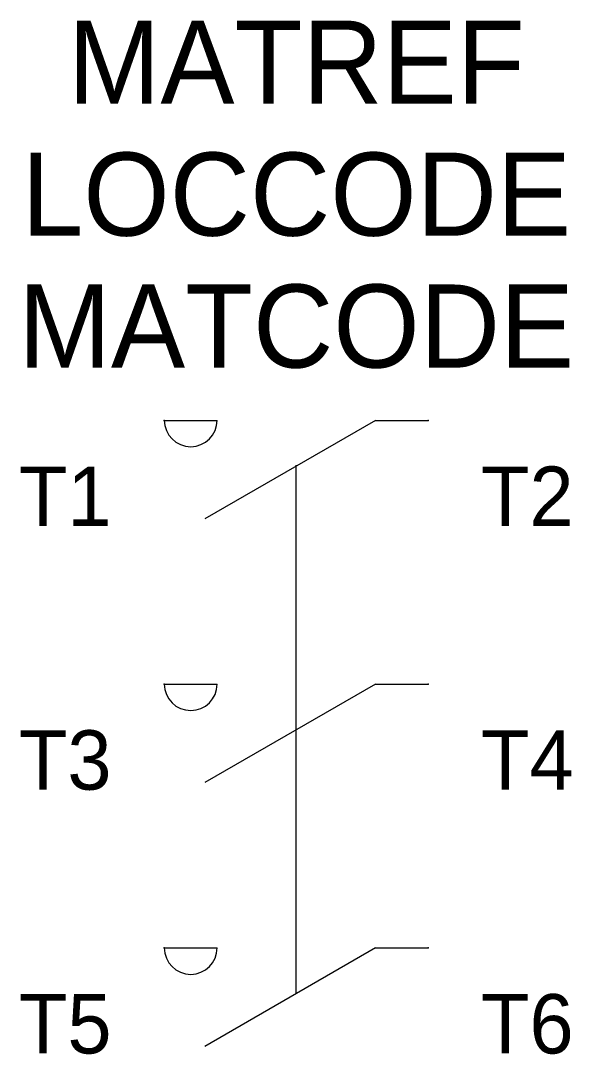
# Model space of a CAD drawing. Extents: x -10.4 to 10.4, y -4 to 35.1.
import ezdxf
from ezdxf.enums import TextEntityAlignment as Align

# ---------------------------------------------------------------- set-up
doc = ezdxf.new("R2010")
doc.units = 0
doc.linetypes.add('DASHED', pattern=[0])
doc.layers.get('0').update_dxf_attribs({"linetype": 'CONTINUOUS'})
doc.layers.add('C', color=6, linetype='CONTINUOUS')
doc.layers.add('T2', color=1, linetype='CONTINUOUS')

msp = doc.modelspace()

# ---------------------------------------------------------------- linework, layer by layer
at = {"color": 0}
for p, q in [((-5, 20), (-3, 20)), ((3, 20), (-3.468, 16.266)), ((3, 20), (5, 20)), ((-5, 10), (-3, 10)), ((3, 10), (-3.468, 6.266)), ((3, 10), (5, 10)), ((-5, 0), (-3, 0)), ((3, 0), (-3.468, -3.734)), ((3, 0), (5, 0))]:
    msp.add_line(p, q, dxfattribs=at)
at = {"color": 0, "linetype": 'DASHED'}
msp.add_line((0, -1.698), (0, 18.302), dxfattribs=at)
at = {"color": 0}
for centre in [(-4, 20), (-4, 10), (-4, 0)]:
    msp.add_arc(centre, 1, 180, 0, dxfattribs=at)
at = {"layer": 'C', "color": 0}
for p in [(-5, 20), (5, 20), (-5, 10), (5, 10)]:
    msp.add_point(p, dxfattribs=at)
at = {"layer": 'C', "color": 0, "linetype": 'DASHED'}
for p in [(-5, 0), (5, 0)]:
    msp.add_point(p, dxfattribs=at)

# ---------------------------------------------------------------- texts
at = {"color": 0, "linetype": 'CONTINUOUS'}
for tag, p in [('MATREF', (0, 32)), ('LOCCODE', (0, 27)), ('MATCODE', (0, 22))]:
    msp.add_attdef(tag, text='', height=3.15, dxfattribs=at).set_placement(p, align=Align.CENTER)
at = {"layer": 'T2', "color": 0, "linetype": 'CONTINUOUS'}
for tag, p in [('T1', (-7, 16)), ('T3', (-7, 6)), ('T5', (-7, -4))]:
    msp.add_attdef(tag, text='', height=2.25, dxfattribs=at).set_placement(p, align=Align.RIGHT)
for tag, p in [('T2', (7, 16)), ('T4', (7, 6)), ('T6', (7, -4))]:
    msp.add_attdef(tag, p, '', height=2.25, dxfattribs=at)

doc.saveas('drawing.dxf')
